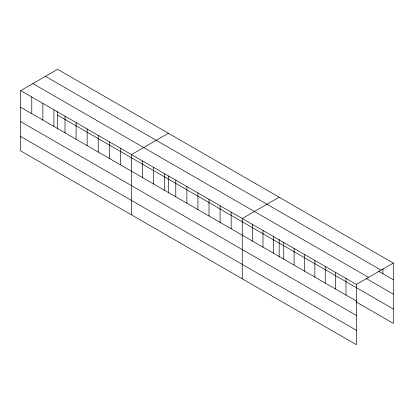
<?xml version="1.0" encoding="UTF-8"?>
<svg xmlns="http://www.w3.org/2000/svg" width="414" height="414" viewBox="0 0 414 414"><rect width="100%" height="100%" fill="white"/><g stroke="black" fill="none" stroke-linecap="round" stroke-linejoin="round"><path stroke-width="0.62" d="M20.7 90.625L356.376 284.423L356.376 344.696L20.7 150.893L20.7 90.625L57.624 69.304L393.3 263.107L393.3 323.375L356.164 301.941M168.394 133.261L131.476 154.577L131.476 214.845M279.171 197.214L242.247 218.53L242.247 278.803M356.376 284.423L393.3 263.107M45.436 76.342L381.118 270.14M378.556 271.232L393.3 279.745M32.882 83.587L368.563 277.39M365.997 278.379L393.3 294.147M57.624 115.175L393.3 308.979M20.7 107.262L356.376 301.061M20.7 121.659L356.376 315.463M20.7 136.496L356.376 330.294M382.924 268.634L382.924 273.757M346 278.436L346 295.073M335.63 272.443L335.63 289.081M325.254 266.456L325.254 283.093M314.878 260.463L314.878 277.101M304.502 254.475L304.502 271.113M294.126 248.483L294.126 265.12M283.75 242.49L283.75 259.133M279.171 239.38L279.171 256.887M273.375 236.503L273.375 253.14M262.999 230.51L262.999 247.153M252.623 224.523L252.623 241.16M231.172 212.134L231.172 228.776M220.093 205.742L220.093 222.38M209.013 199.346L209.013 215.984M197.939 192.95L197.939 209.587M186.859 186.554L186.859 203.191M175.784 180.157L175.784 196.795M168.394 176.043L168.394 192.929M164.705 173.761L164.705 190.404M153.63 167.37L153.63 184.007M142.551 160.974L142.551 177.611M120.396 148.181L120.396 164.819M109.317 141.785L109.317 158.422M98.242 135.388L98.242 152.031M87.163 128.997L87.163 145.635M76.088 122.601L76.088 139.239M65.008 116.205L65.008 132.842M57.624 111.469L57.624 128.977M53.934 109.808L53.934 126.446M42.854 103.412L42.854 120.05M31.78 97.016L31.78 113.653"/></g></svg>
